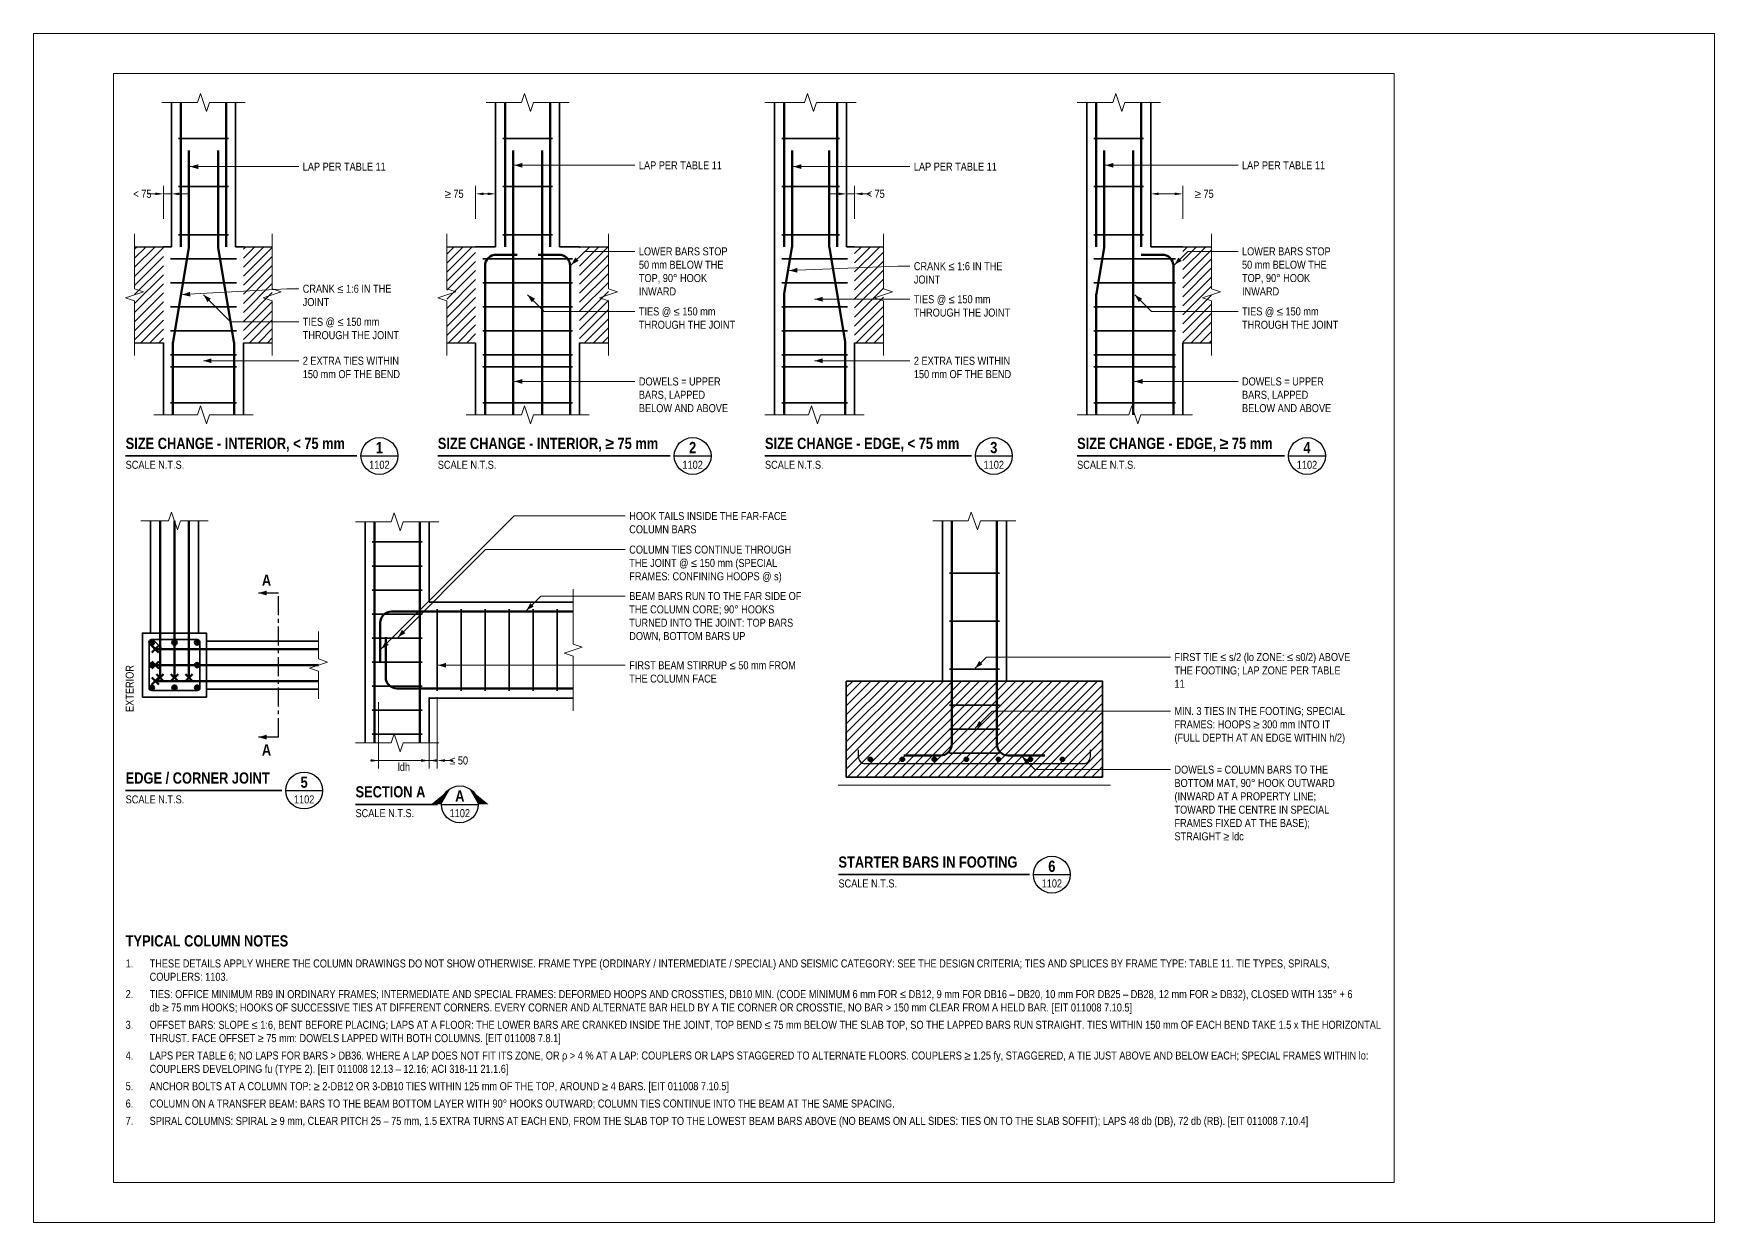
# Model space of a CAD drawing. Header units: millimetres. Extents: x 0 to 45000, y 0 to 7425.
# Drawn here: x 11500 to 22000, y 0 to 7425 of the extents above; entities that cross this region are included whole.
import ezdxf
from ezdxf.enums import TextEntityAlignment as Align

# ---------------------------------------------------------------- set-up
doc = ezdxf.new("R2010")
doc.units = ezdxf.units.MM
doc.header["$LTSCALE"] = 3.75
doc.linetypes.add('CENTER', pattern=[50.8, 31.75, -6.35, 6.35, -6.35])
for name, color, linetype, lineweight in [('S-ANNO', 3, 'Continuous', 18), ('S-BREAK', 8, 'Continuous', 18), ('S-CONC', 4, 'Continuous', 35), ('S-CONC-VIS', 5, 'Continuous', 25), ('S-CUTL', 6, 'CENTER', 25), ('S-DET', 7, 'Continuous', 18), ('S-DIMS', 2, 'Continuous', 18), ('S-HATCH', 9, 'Continuous', 13), ('S-LEAN', 7, 'Continuous', 18), ('S-REBR', 1, 'Continuous', 50), ('S-REBR-NF', 252, 'Continuous', 25), ('S-REBR-SEC', 30, 'Continuous', 35), ('S-SYMB', 6, 'Continuous', 25), ('S-TEXT', 7, 'Continuous', 18), ('S-TITLE', 4, 'Continuous', 35)]:
    doc.layers.add(name, color=color, linetype=linetype, lineweight=lineweight)
doc.layers.add('S-SHEET', color=9, linetype='Continuous', lineweight=13, plot=False)
doc.layers.add('S-TB-AREA', color=9, linetype='Continuous', lineweight=13, plot=False)
doc.styles.add('AN', font='ARIALN_0.TTF')
doc.styles.add('ANB', font='ARIALNB_0.TTF')
doc.dimstyles.new('EIT-25', dxfattribs={"dimscale": 25, "dimtxt": 2, "dimasz": 2, "dimexe": 2, "dimexo": 1, "dimgap": 0.6, "dimtad": 1, "dimdec": 0, "dimtxsty": 'AN', "dimcen": 2.5, "dimclrd": 2, "dimclre": 8, "dimclrt": 7, "dimazin": 3, "dimtfac": 1, "dimtmove": 1, "dimatfit": 3, "dimlwd": -1, "dimlwe": -1, "dimarcsym": 0})

# ---------------------------------------------------------------- blocks, each defined once
blk = doc.blocks.new('VT-1102-1', base_point=(23, 186.9))
at = {"layer": 'S-SYMB'}
blk.add_line((81.8, 191.5), (91, 191.5), dxfattribs=at)
blk.add_circle((86.4, 191.5), 4.6, dxfattribs=at)
at = {"layer": 'S-TITLE'}
blk.add_line((23, 191.5), (80.8, 191.5), dxfattribs=at)
at = {"layer": 'S-TEXT'}
for s, height, style, p in [('1', 2.8, 'ANB', (86.4, 193.6)), ('1102', 2, 'AN', (86.4, 189.3))]:
    blk.add_text(s, height=height, dxfattribs=dict(at, style=style)).set_placement(p, align=Align.MIDDLE_CENTER)
at = {"layer": 'S-TEXT', "style": 'AN'}
blk.add_text('SCALE N.T.S.', height=2, dxfattribs=at).set_placement((23, 190.3), align=Align.TOP_LEFT)
at = {"layer": 'S-TITLE', "style": 'ANB'}
blk.add_text('SIZE CHANGE - INTERIOR, < 75 mm', height=2.8, dxfattribs=at).set_placement((23, 192.4), align=Align.BOTTOM_LEFT)
blk = doc.blocks.new('VT-1102-2', base_point=(101, 186.9))
at = {"layer": 'S-SYMB'}
blk.add_line((160.08, 191.5), (169.28, 191.5), dxfattribs=at)
blk.add_circle((164.68, 191.5), 4.6, dxfattribs=at)
at = {"layer": 'S-TITLE'}
blk.add_line((101, 191.5), (159.08, 191.5), dxfattribs=at)
at = {"layer": 'S-TEXT'}
for s, height, style, p in [('2', 2.8, 'ANB', (164.68, 193.6)), ('1102', 2, 'AN', (164.68, 189.3))]:
    blk.add_text(s, height=height, dxfattribs=dict(at, style=style)).set_placement(p, align=Align.MIDDLE_CENTER)
at = {"layer": 'S-TEXT', "style": 'AN'}
blk.add_text('SCALE N.T.S.', height=2, dxfattribs=at).set_placement((101, 190.3), align=Align.TOP_LEFT)
at = {"layer": 'S-TITLE', "style": 'ANB'}
blk.add_text('SIZE CHANGE - INTERIOR, ≥ 75 mm', height=2.8, dxfattribs=at).set_placement((101, 192.4), align=Align.BOTTOM_LEFT)
blk = doc.blocks.new('VT-1102-3', base_point=(182.77, 186.9))
at = {"layer": 'S-SYMB'}
blk.add_line((235.34, 191.5), (244.54, 191.5), dxfattribs=at)
blk.add_circle((239.94, 191.5), 4.6, dxfattribs=at)
at = {"layer": 'S-TITLE'}
blk.add_line((182.77, 191.5), (234.34, 191.5), dxfattribs=at)
at = {"layer": 'S-TEXT'}
for s, height, style, p in [('3', 2.8, 'ANB', (239.94, 193.6)), ('1102', 2, 'AN', (239.94, 189.3))]:
    blk.add_text(s, height=height, dxfattribs=dict(at, style=style)).set_placement(p, align=Align.MIDDLE_CENTER)
at = {"layer": 'S-TEXT', "style": 'AN'}
blk.add_text('SCALE N.T.S.', height=2, dxfattribs=at).set_placement((182.77, 190.3), align=Align.TOP_LEFT)
at = {"layer": 'S-TITLE', "style": 'ANB'}
blk.add_text('SIZE CHANGE - EDGE, < 75 mm', height=2.8, dxfattribs=at).set_placement((182.77, 192.4), align=Align.BOTTOM_LEFT)
blk = doc.blocks.new('VT-1102-4', base_point=(260.77, 186.9))
at = {"layer": 'S-SYMB'}
blk.add_line((313.61, 191.5), (322.81, 191.5), dxfattribs=at)
blk.add_circle((318.21, 191.5), 4.6, dxfattribs=at)
at = {"layer": 'S-TITLE'}
blk.add_line((260.77, 191.5), (312.61, 191.5), dxfattribs=at)
at = {"layer": 'S-TEXT'}
for s, height, style, p in [('4', 2.8, 'ANB', (318.21, 193.6)), ('1102', 2, 'AN', (318.21, 189.3))]:
    blk.add_text(s, height=height, dxfattribs=dict(at, style=style)).set_placement(p, align=Align.MIDDLE_CENTER)
at = {"layer": 'S-TEXT', "style": 'AN'}
blk.add_text('SCALE N.T.S.', height=2, dxfattribs=at).set_placement((260.77, 190.3), align=Align.TOP_LEFT)
at = {"layer": 'S-TITLE', "style": 'ANB'}
blk.add_text('SIZE CHANGE - EDGE, ≥ 75 mm', height=2.8, dxfattribs=at).set_placement((260.77, 192.4), align=Align.BOTTOM_LEFT)
blk = doc.blocks.new('DET-1102-5', base_point=(-105, -20384))
at = {"layer": 'S-REBR'}
h = blk.add_hatch(color=256, dxfattribs=at)
h.dxf.hatch_style = 1
edge = h.paths.add_edge_path()
edge.add_arc((59, -19659), 13.8, 0, 360)
h = blk.add_hatch(color=256, dxfattribs=at)
h.dxf.hatch_style = 1
edge = h.paths.add_edge_path()
edge.add_arc((200, -19659), 13.8, 0, 360)
h = blk.add_hatch(color=256, dxfattribs=at)
h.dxf.hatch_style = 1
edge = h.paths.add_edge_path()
edge.add_arc((341, -19659), 13.8, 0, 360)
h = blk.add_hatch(color=256, dxfattribs=at)
h.dxf.hatch_style = 1
edge = h.paths.add_edge_path()
edge.add_arc((59, -19800), 13.8, 0, 360)
h = blk.add_hatch(color=256, dxfattribs=at)
h.dxf.hatch_style = 1
edge = h.paths.add_edge_path()
edge.add_arc((341, -19800), 13.8, 0, 360)
h = blk.add_hatch(color=256, dxfattribs=at)
h.dxf.hatch_style = 1
edge = h.paths.add_edge_path()
edge.add_arc((59, -19941), 13.8, 0, 360)
h = blk.add_hatch(color=256, dxfattribs=at)
h.dxf.hatch_style = 1
edge = h.paths.add_edge_path()
edge.add_arc((200, -19941), 13.8, 0, 360)
h = blk.add_hatch(color=256, dxfattribs=at)
h.dxf.hatch_style = 1
edge = h.paths.add_edge_path()
edge.add_arc((341, -19941), 13.8, 0, 360)
at = {"layer": 'S-BREAK', "flags": 128}
for points in [[(-10, -18900), (162, -18900), (181, -18844), (219, -18956), (238, -18900), (410, -18900)], [(1100, -20010), (1100, -19838), (1044, -19819), (1156, -19781), (1100, -19762), (1100, -19590)]]:
    blk.add_lwpolyline(points, dxfattribs=at)
at = {"layer": 'S-CONC'}
for p, q in [((50, -19600), (50, -18900)), ((350, -19600), (350, -18900)), ((400, -19650), (1100, -19650)), ((400, -19950), (1100, -19950))]:
    blk.add_line(p, q, dxfattribs=at)
at = {"layer": 'S-CONC', "flags": 128}
blk.add_lwpolyline([(0, -20000), (400, -20000), (400, -19600), (0, -19600)], close=True, dxfattribs=at)
at = {"layer": 'S-CUTL'}
blk.add_line((850, -20250), (850, -19350), dxfattribs=at)
at = {"layer": 'S-REBR'}
for p, q in [((59, -19722), (103, -19678)), ((59, -19678), (103, -19722)), ((59, -19822), (103, -19778)), ((59, -19778), (103, -19822)), ((59, -19922), (103, -19878)), ((59, -19878), (103, -19922)), ((88, -19901), (132, -19857)), ((88, -19857), (132, -19901)), ((178, -19901), (222, -19857)), ((178, -19857), (222, -19901)), ((268, -19901), (312, -19857)), ((268, -19857), (312, -19901))]:
    blk.add_line(p, q, dxfattribs=at)
at = {"layer": 'S-REBR', "flags": 128}
for points in [[(110, -18900), (110, -19879)], [(200, -18900), (200, -19879)], [(290, -18900), (290, -19879)], [(1100, -19700), (81, -19700)], [(1100, -19800), (81, -19800)], [(1100, -19900), (81, -19900)]]:
    blk.add_lwpolyline(points, dxfattribs=at)
at = {"layer": 'S-REBR'}
for centre in [(59, -19659), (200, -19659), (341, -19659), (59, -19800), (341, -19800), (59, -19941), (200, -19941), (341, -19941)]:
    blk.add_circle(centre, 13.8, dxfattribs=at)
at = {"layer": 'S-REBR-SEC', "flags": 128}
blk.add_lwpolyline([(124, -19698), (72, -19646, 0.668179), (41, -19659), (41, -19941, 0.414214), (59, -19959), (341, -19959, 0.414214), (359, -19941), (359, -19659, 0.414214), (341, -19641), (59, -19641, 0.668179), (46, -19672), (98, -19724)], format="xyb", dxfattribs=at)
at = {"layer": 'S-SYMB'}
for p, q in [((850, -19350), (725, -19350)), ((850, -20250), (725, -20250))]:
    blk.add_line(p, q, dxfattribs=at)
for points in [[(725, -19350), (775, -19365), (775, -19335)], [(725, -20250), (775, -20265), (775, -20235)]]:
    blk.add_solid(points, dxfattribs=at)
at = {"layer": 'S-TEXT', "style": 'ANB'}
for p in [(775, -19270), (775, -20330)]:
    blk.add_text('A', height=70, dxfattribs=at).set_placement(p, align=Align.MIDDLE_CENTER)
at = {"layer": 'S-TEXT', "style": 'AN'}
blk.add_text('EXTERIOR', height=50, rotation=90, dxfattribs=at).set_placement((-80, -19800), align=Align.MIDDLE_RIGHT)
blk = doc.blocks.new('VT-1102-5', base_point=(23, 103.28))
at = {"layer": 'S-SYMB'}
blk.add_line((63, 107.88), (72.2, 107.88), dxfattribs=at)
blk.add_circle((67.6, 107.88), 4.6, dxfattribs=at)
at = {"layer": 'S-TITLE'}
blk.add_line((23, 107.88), (62, 107.88), dxfattribs=at)
at = {"layer": 'S-TEXT'}
for s, height, style, p in [('5', 2.8, 'ANB', (67.6, 109.98)), ('1102', 2, 'AN', (67.6, 105.68))]:
    blk.add_text(s, height=height, dxfattribs=dict(at, style=style)).set_placement(p, align=Align.MIDDLE_CENTER)
at = {"layer": 'S-TEXT', "style": 'AN'}
blk.add_text('SCALE N.T.S.', height=2, dxfattribs=at).set_placement((23, 106.68), align=Align.TOP_LEFT)
at = {"layer": 'S-TITLE', "style": 'ANB'}
blk.add_text('EDGE / CORNER JOINT', height=2.8, dxfattribs=at).set_placement((23, 108.78), align=Align.BOTTOM_LEFT)
blk = doc.blocks.new('VT-1102-A', base_point=(80.45, 99.85))
at = {"layer": 'S-SYMB'}
blk.add_line((101.91, 104.45), (111.11, 104.45), dxfattribs=at)
blk.add_circle((106.51, 104.45), 4.6, dxfattribs=at)
for points in [[(101.91, 104.45), (99.31, 104.45), (104.21, 108.45)], [(111.11, 104.45), (113.71, 104.45), (108.81, 108.45)]]:
    blk.add_solid(points, dxfattribs=at)
at = {"layer": 'S-TITLE'}
blk.add_line((80.45, 104.45), (100.91, 104.45), dxfattribs=at)
at = {"layer": 'S-TEXT'}
for s, height, style, p in [('A', 2.8, 'ANB', (106.51, 106.55)), ('1102', 2, 'AN', (106.51, 102.25))]:
    blk.add_text(s, height=height, dxfattribs=dict(at, style=style)).set_placement(p, align=Align.MIDDLE_CENTER)
at = {"layer": 'S-TEXT', "style": 'AN'}
blk.add_text('SCALE N.T.S.', height=2, dxfattribs=at).set_placement((80.45, 103.25), align=Align.TOP_LEFT)
at = {"layer": 'S-TITLE', "style": 'ANB'}
blk.add_text('SECTION A', height=2.8, dxfattribs=at).set_placement((80.45, 105.35), align=Align.BOTTOM_LEFT)
blk = doc.blocks.new('DET-1102-6', base_point=(17950, -21009))
at = {"layer": 'S-HATCH'}
h = blk.add_hatch(dxfattribs=at)
h.set_pattern_fill('ANSI31', color=256, scale=12.59843)
h.paths.add_polyline_path([(18000, -20600), (19600, -20600), (19600, -20000), (18000, -20000)])
at = {"layer": 'S-REBR-NF'}
h = blk.add_hatch(color=256, dxfattribs=at)
h.dxf.hatch_style = 1
edge = h.paths.add_edge_path()
edge.add_arc((18150, -20489), 13.8, 0, 360)
h = blk.add_hatch(color=256, dxfattribs=at)
h.dxf.hatch_style = 1
edge = h.paths.add_edge_path()
edge.add_arc((18350, -20489), 13.8, 0, 360)
h = blk.add_hatch(color=256, dxfattribs=at)
h.dxf.hatch_style = 1
edge = h.paths.add_edge_path()
edge.add_arc((18550, -20489), 13.8, 0, 360)
h = blk.add_hatch(color=256, dxfattribs=at)
h.dxf.hatch_style = 1
edge = h.paths.add_edge_path()
edge.add_arc((18750, -20489), 13.8, 0, 360)
h = blk.add_hatch(color=256, dxfattribs=at)
h.dxf.hatch_style = 1
edge = h.paths.add_edge_path()
edge.add_arc((18950, -20489), 13.8, 0, 360)
h = blk.add_hatch(color=256, dxfattribs=at)
h.dxf.hatch_style = 1
edge = h.paths.add_edge_path()
edge.add_arc((19150, -20489), 13.8, 0, 360)
h = blk.add_hatch(color=256, dxfattribs=at)
h.dxf.hatch_style = 1
edge = h.paths.add_edge_path()
edge.add_arc((19350, -20489), 13.8, 0, 360)
at = {"layer": 'S-ANNO', "flags": 128}
for points in [[(18805, -19920), (18875, -19850), (19950, -19850), (20025, -19850)], [(18805, -20295), (18912, -20188), (19950, -20188), (20025, -20188)], [(19098, -20472), (19178, -20552), (19950, -20552), (20025, -20552)]]:
    blk.add_lwpolyline(points, dxfattribs=at)
at = {"layer": 'S-ANNO'}
for points in [[(18805, -19920), (18851, -19895), (18830, -19874)], [(18805, -20295), (18851, -20270), (18830, -20249)], [(19098, -20472), (19123, -20518), (19144, -20497)]]:
    blk.add_solid(points, dxfattribs=at)
at = {"layer": 'S-BREAK', "flags": 128}
blk.add_lwpolyline([(18540, -19000), (18762, -19000), (18781, -18944), (18819, -19056), (18838, -19000), (19060, -19000)], dxfattribs=at)
at = {"layer": 'S-CONC'}
for p, q in [((18600, -20000), (18600, -19000)), ((19000, -20000), (19000, -19000)), ((18000, -20000), (18600, -20000)), ((18000, -20600), (18000, -20000)), ((19000, -20000), (19600, -20000))]:
    blk.add_line(p, q, dxfattribs=at)
at = {"layer": 'S-CONC', "flags": 128}
blk.add_lwpolyline([(18000, -20600), (19600, -20600), (19600, -20000), (18600, -20000)], dxfattribs=at)
at = {"layer": 'S-LEAN', "flags": 128}
blk.add_lwpolyline([(17950, -20650), (19650, -20650)], dxfattribs=at)
at = {"layer": 'S-REBR', "flags": 128}
for points in [[(18659, -19000), (18659, -20395, -0.414214), (18589, -20465), (18359, -20465)], [(18941, -19000), (18941, -20395, 0.414214), (19011, -20465), (19241, -20465)]]:
    blk.add_lwpolyline(points, format="xyb", dxfattribs=at)
at = {"layer": 'S-REBR-NF', "flags": 128}
blk.add_lwpolyline([(18075, -20430), (18075, -20472, 0.414214), (18118, -20515), (19482, -20515, 0.414214), (19525, -20472), (19525, -20430)], format="xyb", dxfattribs=at)
at = {"layer": 'S-REBR-NF'}
for centre in [(18150, -20489), (18350, -20489), (18550, -20489), (18750, -20489), (18950, -20489), (19150, -20489), (19350, -20489)]:
    blk.add_circle(centre, 13.8, dxfattribs=at)
at = {"layer": 'S-REBR-SEC'}
for p, q in [((18644, -19325), (18956, -19325)), ((18644, -19625), (18956, -19625)), ((18644, -19925), (18956, -19925)), ((18644, -20150), (18956, -20150)), ((18644, -20300), (18956, -20300)), ((18644, -20450), (18956, -20450))]:
    blk.add_line(p, q, dxfattribs=at)
at = {"layer": 'S-TEXT', "char_height": 50, "attachment_point": 1, "style": 'AN'}
for s, insert, width in [('FIRST TIE ≤ s/2 (lo ZONE: ≤ s0/2) ABOVE\\PTHE FOOTING; LAP ZONE PER TABLE\\P11', (20050, -19825), 1154.94), ('MIN. 3 TIES IN THE FOOTING; SPECIAL\\PFRAMES: HOOPS ≥ 300 mm INTO IT\\P(FULL DEPTH AT AN EDGE WITHIN h/2)', (20050, -20162), 1121.42), ('DOWELS = COLUMN BARS TO THE\\PBOTTOM MAT, 90° HOOK OUTWARD\\P(INWARD AT A PROPERTY LINE;\\PTOWARD THE CENTRE IN SPECIAL\\PFRAMES FIXED AT THE BASE);\\PSTRAIGHT ≥ ldc', (20050, -20528), 1054.34)]:
    blk.add_mtext(s, dxfattribs=dict(at, insert=insert, width=width))
blk = doc.blocks.new('VT-1102-6', base_point=(201.1, 82.28))
at = {"layer": 'S-SYMB'}
blk.add_line((249.82, 86.88), (259.02, 86.88), dxfattribs=at)
blk.add_circle((254.42, 86.88), 4.6, dxfattribs=at)
at = {"layer": 'S-TITLE'}
blk.add_line((201.1, 86.88), (248.82, 86.88), dxfattribs=at)
at = {"layer": 'S-TEXT'}
for s, height, style, p in [('6', 2.8, 'ANB', (254.42, 88.98)), ('1102', 2, 'AN', (254.42, 84.68))]:
    blk.add_text(s, height=height, dxfattribs=dict(at, style=style)).set_placement(p, align=Align.MIDDLE_CENTER)
at = {"layer": 'S-TEXT', "style": 'AN'}
blk.add_text('SCALE N.T.S.', height=2, dxfattribs=at).set_placement((201.1, 85.68), align=Align.TOP_LEFT)
at = {"layer": 'S-TITLE', "style": 'ANB'}
blk.add_text('STARTER BARS IN FOOTING', height=2.8, dxfattribs=at).set_placement((201.1, 87.78), align=Align.BOTTOM_LEFT)
blk = doc.blocks.new('NOTES-1102-1', base_point=(23, 23.75))
at = {"layer": 'S-TEXT', "style": 'AN'}
for s, p in [('1.', (23, 63.08)), ('THESE DETAILS APPLY WHERE THE COLUMN DRAWINGS DO NOT SHOW OTHERWISE. FRAME TYPE (ORDINARY / INTERMEDIATE / SPECIAL) AND SEISMIC CATEGORY: SEE THE DESIGN CRITERIA; TIES AND SPLICES BY FRAME TYPE: TABLE 11. TIE TYPES, SPIRALS,', (29, 63.08)), ('COUPLERS: 1103.', (29, 59.75)), ('2.', (23, 55.42)), ('TIES: OFFICE MINIMUM RB9 IN ORDINARY FRAMES; INTERMEDIATE AND SPECIAL FRAMES: DEFORMED HOOPS AND CROSSTIES, DB10 MIN. (CODE MINIMUM 6 mm FOR ≤ DB12, 9 mm FOR DB16 – DB20, 10 mm FOR DB25 – DB28, 12 mm FOR ≥ DB32), CLOSED WITH 135° + 6', (29, 55.42)), ('db ≥ 75 mm HOOKS; HOOKS OF SUCCESSIVE TIES AT DIFFERENT CORNERS. EVERY CORNER AND ALTERNATE BAR HELD BY A TIE CORNER OR CROSSTIE, NO BAR > 150 mm CLEAR FROM A HELD BAR. [EIT 011008 7.10.5]', (29, 52.08)), ('3.', (23, 47.75)), ('THRUST. FACE OFFSET ≥ 75 mm: DOWELS LAPPED WITH BOTH COLUMNS. [EIT 011008 7.8.1]', (29, 44.42)), ('OFFSET BARS: SLOPE ≤ 1:6, BENT BEFORE PLACING; LAPS AT A FLOOR: THE LOWER BARS ARE CRANKED INSIDE THE JOINT, TOP BEND ≤ 75 mm BELOW THE SLAB TOP, SO THE LAPPED BARS RUN STRAIGHT. TIES WITHIN 150 mm OF EACH BEND TAKE 1.5 x THE HORIZONTAL', (29, 47.75)), ('4.', (23, 40.08)), ('LAPS PER TABLE 6; NO LAPS FOR BARS > DB36. WHERE A LAP DOES NOT FIT ITS ZONE, OR ρ > 4 % AT A LAP: COUPLERS OR LAPS STAGGERED TO ALTERNATE FLOORS. COUPLERS ≥ 1.25 fy, STAGGERED, A TIE JUST ABOVE AND BELOW EACH; SPECIAL FRAMES WITHIN lo:', (29, 40.08)), ('COUPLERS DEVELOPING fu (TYPE 2). [EIT 011008 12.13 – 12.16; ACI 318-11 21.1.6]', (29, 36.75)), ('5.', (23, 32.42)), ('ANCHOR BOLTS AT A COLUMN TOP: ≥ 2-DB12 OR 3-DB10 TIES WITHIN 125 mm OF THE TOP, AROUND ≥ 4 BARS. [EIT 011008 7.10.5]', (29, 32.42)), ('6.', (23, 28.08)), ('COLUMN ON A TRANSFER BEAM: BARS TO THE BEAM BOTTOM LAYER WITH 90° HOOKS OUTWARD; COLUMN TIES CONTINUE INTO THE BEAM AT THE SAME SPACING.', (29, 28.08)), ('7.', (23, 23.75)), ('SPIRAL COLUMNS: SPIRAL ≥ 9 mm, CLEAR PITCH 25 – 75 mm, 1.5 EXTRA TURNS AT EACH END, FROM THE SLAB TOP TO THE LOWEST BEAM BARS ABOVE (NO BEAMS ON ALL SIDES: TIES ON TO THE SLAB SOFFIT); LAPS 48 db (DB), 72 db (RB). [EIT 011008 7.10.4]', (29, 23.75))]:
    blk.add_text(s, height=2, dxfattribs=at).set_placement(p, align=Align.BOTTOM_LEFT)
at = {"layer": 'S-TITLE', "style": 'ANB'}
blk.add_text('TYPICAL COLUMN NOTES', height=2.8, dxfattribs=at).set_placement((23, 68.08), align=Align.BOTTOM_LEFT)
blk = doc.blocks.new('DET-1102-1', base_point=(-236.2, -13106.2))
at = {"layer": 'S-HATCH'}
h = blk.add_hatch(dxfattribs=at)
h.set_pattern_fill('ANSI31', color=256, scale=12.5984)
h.paths.add_polyline_path([(-180, -12600), (0, -12600), (0, -12000), (-180, -12000)])
h = blk.add_hatch(dxfattribs=at)
h.set_pattern_fill('ANSI31', color=256, scale=12.5984)
h.paths.add_polyline_path([(500, -12600), (680, -12600), (680, -12000), (500, -12000)])
at = {"layer": 'S-ANNO', "flags": 128}
for points in [[(166.8, -11500), (770, -11500), (845, -11500)], [(116.7, -12299.6), (770, -12262.5), (845, -12262.5)], [(250, -12300), (419.2, -12469.2), (770, -12469.2), (845, -12469.2)], [(250, -12712.5), (770, -12712.5), (845, -12712.5)]]:
    blk.add_lwpolyline(points, dxfattribs=at)
at = {"layer": 'S-ANNO'}
for points in [[(166.8, -11500), (216.8, -11515), (216.8, -11485)], [(116.7, -12299.6), (167.5, -12311.7), (165.8, -12281.8)], [(250, -12300), (274.7, -12346), (296, -12324.7)], [(250, -12712.5), (300, -12727.5), (300, -12697.5)]]:
    blk.add_solid(points, dxfattribs=at)
at = {"layer": 'S-BREAK', "flags": 128}
for points in [[(-10, -11100), (212.5, -11100), (231.2, -11043.8), (268.8, -11156.2), (287.5, -11100), (510, -11100)], [(-180, -12680), (-180, -12337.5), (-236.2, -12318.8), (-123.8, -12281.2), (-180, -12262.5), (-180, -11920)], [(680, -12680), (680, -12337.5), (623.8, -12318.8), (736.2, -12281.2), (680, -12262.5), (680, -11920)], [(-60, -13050), (212.5, -13050), (231.2, -12993.8), (268.8, -13106.2), (287.5, -13050), (560, -13050)]]:
    blk.add_lwpolyline(points, dxfattribs=at)
at = {"layer": 'S-CONC'}
for p, q in [((50, -12000), (50, -11100)), ((450, -12000), (450, -11100)), ((0, -12000), (50, -12000)), ((450, -12000), (500, -12000)), ((0, -13050), (0, -12600)), ((500, -13050), (500, -12600))]:
    blk.add_line(p, q, dxfattribs=at)
at = {"layer": 'S-CONC-VIS'}
for p, q in [((-180, -12000), (0, -12000)), ((500, -12000), (680, -12000)), ((-180, -12600), (0, -12600)), ((500, -12600), (680, -12600))]:
    blk.add_line(p, q, dxfattribs=at)
at = {"layer": 'S-REBR', "flags": 128}
for points in [[(109, -12000), (109, -11100)], [(391, -12000), (391, -11100)]]:
    blk.add_lwpolyline(points, dxfattribs=at)
for points in [[(59, -13050), (59, -12605.8, -0.0413106), (60, -12594.3), (158, -12005.7, 0.0413106), (159, -11994.2), (159, -11400)], [(441, -13050), (441, -12605.8, 0.0413106), (440, -12594.3), (342, -12005.7, -0.0413106), (341, -11994.2), (341, -11400)]]:
    blk.add_lwpolyline(points, format="xyb", dxfattribs=at)
at = {"layer": 'S-REBR-SEC'}
for p, q in [((94.5, -11325), (405.5, -11325)), ((94.5, -11625), (405.5, -11625)), ((94.5, -11925), (405.5, -11925)), ((44.5, -12075), (455.5, -12075)), ((44.5, -12225), (455.5, -12225)), ((44.5, -12375), (455.5, -12375)), ((44.5, -12525), (455.5, -12525)), ((44.5, -12675), (455.5, -12675)), ((44.5, -12750), (455.5, -12750)), ((44.5, -12975), (455.5, -12975))]:
    blk.add_line(p, q, dxfattribs=at)
at = {"layer": 'S-TEXT', "char_height": 50, "attachment_point": 1, "style": 'AN'}
for s, insert, width in [('LAP PER TABLE 11', (870, -11475), 552.186), ('CRANK ≤ 1:6 IN THE\\PJOINT', (870, -12237.5), 588.544), ('TIES @ ≤ 150 mm\\PTHROUGH THE JOINT', (870, -12444.2), 637.919), ('2 EXTRA TIES WITHIN\\P150 mm OF THE BEND', (870, -12687.5), 644.694)]:
    blk.add_mtext(s, dxfattribs=dict(at, insert=insert, width=width))
at = {"layer": 'S-DIMS'}
blk.add_linear_dim(base=(0, -11670), p1=(0, -11850), p2=(50, -11850), location=(-131.5, -11670), text='< 75', dimstyle='EIT-25', override={"dimtmove": 2}, dxfattribs=at).render()
blk = doc.blocks.new('DET-1102-2', base_point=(3763.8, -13106.2))
at = {"layer": 'S-HATCH'}
h = blk.add_hatch(dxfattribs=at)
h.set_pattern_fill('ANSI31', color=256, scale=12.5984)
h.paths.add_polyline_path([(3820, -12600), (4000, -12600), (4000, -12000), (3820, -12000)])
h = blk.add_hatch(dxfattribs=at)
h.set_pattern_fill('ANSI31', color=256, scale=12.5984)
h.paths.add_polyline_path([(4650, -12600), (4830, -12600), (4830, -12000), (4650, -12000)])
at = {"layer": 'S-ANNO', "flags": 128}
for points in [[(4241.8, -11491.7), (4920, -11491.7), (4995, -11491.7)], [(4597.9, -12113.1), (4681.8, -12029.2), (4920, -12029.2), (4995, -12029.2)], [(4325, -12300), (4429.2, -12404.2), (4920, -12404.2), (4995, -12404.2)], [(4241.8, -12841.7), (4920, -12841.7), (4995, -12841.7)]]:
    blk.add_lwpolyline(points, dxfattribs=at)
at = {"layer": 'S-ANNO'}
for points in [[(4241.8, -11491.7), (4291.8, -11506.7), (4291.8, -11476.7)], [(4597.9, -12113.1), (4643.9, -12088.4), (4622.6, -12067.1)], [(4325, -12300), (4349.7, -12346), (4371, -12324.7)], [(4241.8, -12841.7), (4291.8, -12856.7), (4291.8, -12826.7)]]:
    blk.add_solid(points, dxfattribs=at)
at = {"layer": 'S-BREAK', "flags": 128}
for points in [[(4065, -11100), (4287.5, -11100), (4306.2, -11043.8), (4343.8, -11156.2), (4362.5, -11100), (4585, -11100)], [(3820, -12680), (3820, -12337.5), (3763.8, -12318.8), (3876.2, -12281.2), (3820, -12262.5), (3820, -11920)], [(4830, -12680), (4830, -12337.5), (4773.8, -12318.8), (4886.2, -12281.2), (4830, -12262.5), (4830, -11920)], [(3940, -13050), (4287.5, -13050), (4306.2, -12993.8), (4343.8, -13106.2), (4362.5, -13050), (4710, -13050)]]:
    blk.add_lwpolyline(points, dxfattribs=at)
at = {"layer": 'S-CONC'}
for p, q in [((4125, -12000), (4125, -11100)), ((4525, -12000), (4525, -11100)), ((4000, -12000), (4125, -12000)), ((4525, -12000), (4650, -12000)), ((4000, -13050), (4000, -12600)), ((4650, -13050), (4650, -12600))]:
    blk.add_line(p, q, dxfattribs=at)
at = {"layer": 'S-CONC-VIS'}
for p, q in [((3820, -12000), (4000, -12000)), ((4650, -12000), (4830, -12000)), ((3820, -12600), (4000, -12600)), ((4650, -12600), (4830, -12600))]:
    blk.add_line(p, q, dxfattribs=at)
at = {"layer": 'S-REBR', "flags": 128}
for points in [[(4184, -12000), (4184, -11100)], [(4466, -12000), (4466, -11100)], [(4234, -13050), (4234, -11400)], [(4416, -13050), (4416, -11400)]]:
    blk.add_lwpolyline(points, dxfattribs=at)
for points in [[(4059, -13050), (4059, -12120, -0.4142136), (4129, -12050), (4259, -12050)], [(4591, -13050), (4591, -12120, 0.4142136), (4521, -12050), (4391, -12050)]]:
    blk.add_lwpolyline(points, format="xyb", dxfattribs=at)
at = {"layer": 'S-REBR-SEC'}
for p, q in [((4169.5, -11325), (4480.5, -11325)), ((4169.5, -11625), (4480.5, -11625)), ((4169.5, -11925), (4480.5, -11925)), ((4044.5, -12075), (4605.5, -12075)), ((4044.5, -12225), (4605.5, -12225)), ((4044.5, -12375), (4605.5, -12375)), ((4044.5, -12525), (4605.5, -12525)), ((4044.5, -12675), (4605.5, -12675)), ((4044.5, -12750), (4605.5, -12750)), ((4044.5, -12975), (4605.5, -12975))]:
    blk.add_line(p, q, dxfattribs=at)
at = {"layer": 'S-TEXT', "char_height": 50, "attachment_point": 1, "style": 'AN'}
for s, insert, width in [('LAP PER TABLE 11', (5020, -11466.7), 552.186), ('LOWER BARS STOP\\P50 mm BELOW THE\\PTOP, 90° HOOK\\PINWARD', (5020, -12004.2), 588.437), ('TIES @ ≤ 150 mm\\PTHROUGH THE JOINT', (5020, -12379.2), 637.919), ('DOWELS = UPPER\\PBARS, LAPPED\\PBELOW AND ABOVE', (5020, -12816.7), 591.771)]:
    blk.add_mtext(s, dxfattribs=dict(at, insert=insert, width=width))
at = {"layer": 'S-DIMS'}
blk.add_linear_dim(base=(4000, -11670), p1=(4000, -11850), p2=(4125, -11850), location=(3866, -11670), text='≥ 75', dimstyle='EIT-25', override={"dimtmove": 2}, dxfattribs=at).render()
blk = doc.blocks.new('DET-1102-3', base_point=(7940, -13106.2))
at = {"layer": 'S-HATCH'}
h = blk.add_hatch(dxfattribs=at)
h.set_pattern_fill('ANSI31', color=256, scale=12.5984)
h.paths.add_polyline_path([(8500, -12600), (8680, -12600), (8680, -12000), (8500, -12000)])
at = {"layer": 'S-ANNO', "flags": 128}
for points in [[(8116.8, -11500), (8770, -11500), (8845, -11500)], [(8091.7, -12149.7), (8770, -12121.7), (8845, -12121.7)], [(8250, -12328.3), (8770, -12328.3), (8845, -12328.3)], [(8250, -12712.5), (8770, -12712.5), (8845, -12712.5)]]:
    blk.add_lwpolyline(points, dxfattribs=at)
at = {"layer": 'S-ANNO'}
for points in [[(8116.8, -11500), (8166.8, -11515), (8166.8, -11485)], [(8091.7, -12149.7), (8142.3, -12162.6), (8141.1, -12132.6)], [(8250, -12328.3), (8300, -12343.3), (8300, -12313.3)], [(8250, -12712.5), (8300, -12727.5), (8300, -12697.5)]]:
    blk.add_solid(points, dxfattribs=at)
at = {"layer": 'S-BREAK', "flags": 128}
for points in [[(7940, -11100), (8187.5, -11100), (8206.2, -11043.8), (8243.8, -11156.2), (8262.5, -11100), (8510, -11100)], [(8680, -12680), (8680, -12337.5), (8623.8, -12318.8), (8736.2, -12281.2), (8680, -12262.5), (8680, -11920)], [(7940, -13050), (8212.5, -13050), (8231.2, -12993.8), (8268.8, -13106.2), (8287.5, -13050), (8560, -13050)]]:
    blk.add_lwpolyline(points, dxfattribs=at)
at = {"layer": 'S-CONC'}
for p, q in [((8000, -12000), (8000, -11100)), ((8450, -12000), (8450, -11100)), ((8000, -12600), (8000, -12000)), ((8000, -12000), (8000, -12000)), ((8450, -12000), (8500, -12000)), ((8000, -13050), (8000, -12600)), ((8500, -13050), (8500, -12600))]:
    blk.add_line(p, q, dxfattribs=at)
at = {"layer": 'S-CONC-VIS'}
for p, q in [((8500, -12000), (8680, -12000)), ((8500, -12600), (8680, -12600))]:
    blk.add_line(p, q, dxfattribs=at)
at = {"layer": 'S-REBR', "flags": 128}
for points in [[(8059, -12000), (8059, -11100)], [(8391, -12000), (8391, -11100)]]:
    blk.add_lwpolyline(points, dxfattribs=at)
for points in [[(8059, -13050), (8059, -12305.8, -0.0413106), (8060, -12294.3), (8108, -12005.7, 0.0413106), (8109, -11994.2), (8109, -11400)], [(8441, -13050), (8441, -12605.8, 0.0413106), (8440, -12594.3), (8342, -12005.7, -0.0413106), (8341, -11994.2), (8341, -11400)]]:
    blk.add_lwpolyline(points, format="xyb", dxfattribs=at)
at = {"layer": 'S-REBR-SEC'}
for p, q in [((8044.5, -11325), (8405.5, -11325)), ((8044.5, -11625), (8405.5, -11625)), ((8044.5, -11925), (8405.5, -11925)), ((8044.5, -12075), (8455.5, -12075)), ((8044.5, -12225), (8455.5, -12225)), ((8044.5, -12375), (8455.5, -12375)), ((8044.5, -12525), (8455.5, -12525)), ((8044.5, -12675), (8455.5, -12675)), ((8044.5, -12750), (8455.5, -12750)), ((8044.5, -12975), (8455.5, -12975))]:
    blk.add_line(p, q, dxfattribs=at)
at = {"layer": 'S-TEXT', "char_height": 50, "attachment_point": 1, "style": 'AN'}
for s, insert, width in [('LAP PER TABLE 11', (8870, -11475), 552.186), ('CRANK ≤ 1:6 IN THE\\PJOINT', (8870, -12096.7), 588.544), ('TIES @ ≤ 150 mm\\PTHROUGH THE JOINT', (8870, -12303.3), 637.919), ('2 EXTRA TIES WITHIN\\P150 mm OF THE BEND', (8870, -12687.5), 644.694)]:
    blk.add_mtext(s, dxfattribs=dict(at, insert=insert, width=width))
at = {"layer": 'S-DIMS'}
blk.add_linear_dim(base=(8450, -11670), p1=(8450, -11850), p2=(8500, -11850), location=(8631.5, -11670), text='< 75', dimstyle='EIT-25', override={"dimtmove": 2}, dxfattribs=at).render()
blk = doc.blocks.new('DET-1102-4', base_point=(11940, -13106.2))
at = {"layer": 'S-HATCH'}
h = blk.add_hatch(dxfattribs=at)
h.set_pattern_fill('ANSI31', color=256, scale=12.5984)
h.paths.add_polyline_path([(12600, -12600), (12780, -12600), (12780, -12000), (12600, -12000)])
at = {"layer": 'S-ANNO', "flags": 128}
for points in [[(12116.8, -11491.7), (12870, -11491.7), (12945, -11491.7)], [(12547.9, -12113.1), (12631.8, -12029.2), (12870, -12029.2), (12945, -12029.2)], [(12300, -12300), (12404.2, -12404.2), (12870, -12404.2), (12945, -12404.2)], [(12298.8, -12841.7), (12870, -12841.7), (12945, -12841.7)]]:
    blk.add_lwpolyline(points, dxfattribs=at)
at = {"layer": 'S-ANNO'}
for points in [[(12116.8, -11491.7), (12166.8, -11506.7), (12166.8, -11476.7)], [(12547.9, -12113.1), (12593.9, -12088.4), (12572.6, -12067.1)], [(12300, -12300), (12324.7, -12346), (12346, -12324.7)], [(12298.8, -12841.7), (12348.8, -12856.7), (12348.8, -12826.7)]]:
    blk.add_solid(points, dxfattribs=at)
at = {"layer": 'S-BREAK', "flags": 128}
for points in [[(11940, -11100), (12162.5, -11100), (12181.2, -11043.8), (12218.8, -11156.2), (12237.5, -11100), (12460, -11100)], [(12780, -12680), (12780, -12337.5), (12723.8, -12318.8), (12836.2, -12281.2), (12780, -12262.5), (12780, -11920)], [(11940, -13050), (12262.5, -13050), (12281.2, -12993.8), (12318.8, -13106.2), (12337.5, -13050), (12660, -13050)]]:
    blk.add_lwpolyline(points, dxfattribs=at)
at = {"layer": 'S-CONC'}
for p, q in [((12000, -12000), (12000, -11100)), ((12400, -12000), (12400, -11100)), ((12000, -12600), (12000, -12000)), ((12000, -12000), (12000, -12000)), ((12400, -12000), (12600, -12000)), ((12000, -13050), (12000, -12600)), ((12600, -13050), (12600, -12600))]:
    blk.add_line(p, q, dxfattribs=at)
at = {"layer": 'S-CONC-VIS'}
for p, q in [((12600, -12000), (12780, -12000)), ((12600, -12600), (12780, -12600))]:
    blk.add_line(p, q, dxfattribs=at)
at = {"layer": 'S-REBR', "flags": 128}
for points in [[(12059, -12000), (12059, -11100)], [(12341, -12000), (12341, -11100)], [(12291, -13050), (12291, -11400)]]:
    blk.add_lwpolyline(points, dxfattribs=at)
for points in [[(12059, -13050), (12059, -12305.8, -0.0413106), (12060, -12294.3), (12108, -12005.7, 0.0413106), (12109, -11994.2), (12109, -11400)], [(12541, -13050), (12541, -12120, 0.4142136), (12471, -12050), (12341, -12050)]]:
    blk.add_lwpolyline(points, format="xyb", dxfattribs=at)
at = {"layer": 'S-REBR-SEC'}
for p, q in [((12044.5, -11325), (12355.5, -11325)), ((12044.5, -11625), (12355.5, -11625)), ((12044.5, -11925), (12355.5, -11925)), ((12044.5, -12075), (12555.5, -12075)), ((12044.5, -12225), (12555.5, -12225)), ((12044.5, -12375), (12555.5, -12375)), ((12044.5, -12525), (12555.5, -12525)), ((12044.5, -12675), (12555.5, -12675)), ((12044.5, -12750), (12555.5, -12750)), ((12044.5, -12975), (12555.5, -12975))]:
    blk.add_line(p, q, dxfattribs=at)
at = {"layer": 'S-TEXT', "char_height": 50, "attachment_point": 1, "style": 'AN'}
for s, insert, width in [('LAP PER TABLE 11', (12970, -11466.7), 552.186), ('LOWER BARS STOP\\P50 mm BELOW THE\\PTOP, 90° HOOK\\PINWARD', (12970, -12004.2), 588.437), ('TIES @ ≤ 150 mm\\PTHROUGH THE JOINT', (12970, -12379.2), 637.919), ('DOWELS = UPPER\\PBARS, LAPPED\\PBELOW AND ABOVE', (12970, -12816.7), 591.771)]:
    blk.add_mtext(s, dxfattribs=dict(at, insert=insert, width=width))
at = {"layer": 'S-DIMS'}
blk.add_linear_dim(base=(12400, -11670), p1=(12400, -11850), p2=(12600, -11850), location=(12734, -11670), text='≥ 75', dimstyle='EIT-25', override={"dimtmove": 2}, dxfattribs=at).render()
blk = doc.blocks.new('DET-1102-A', base_point=(3940, -21063.7))
at = {"layer": 'S-ANNO', "flags": 128}
for points in [[(4101.2, -20292.8), (4931.5, -19462.5), (5550, -19462.5), (5625, -19462.5)], [(4205.5, -20219.5), (4752.5, -19672.5), (5550, -19672.5), (5625, -19672.5)], [(5007.2, -20052.8), (5097.5, -19962.5), (5550, -19962.5), (5625, -19962.5)], [(4455.8, -20395), (5550, -20395), (5625, -20395)]]:
    blk.add_lwpolyline(points, dxfattribs=at)
at = {"layer": 'S-ANNO'}
for points in [[(5007.2, -20052.8), (5053.2, -20028), (5032, -20006.8)], [(4101.2, -20292.8), (4147.2, -20268), (4126, -20246.8)], [(4205.5, -20219.5), (4251.4, -20194.8), (4230.2, -20173.6)], [(4455.8, -20395), (4505.8, -20410), (4505.8, -20380)]]:
    blk.add_solid(points, dxfattribs=at)
at = {"layer": 'S-BREAK', "flags": 128}
for points in [[(3940, -19500), (4162.5, -19500), (4181.2, -19443.8), (4218.8, -19556.2), (4237.5, -19500), (4460, -19500)], [(5300, -20680), (5300, -20337.5), (5243.8, -20318.8), (5356.2, -20281.2), (5300, -20262.5), (5300, -19920)], [(3940, -20880), (4162.5, -20880), (4181.2, -20823.8), (4218.8, -20936.2), (4237.5, -20880), (4460, -20880)]]:
    blk.add_lwpolyline(points, dxfattribs=at)
at = {"layer": 'S-CONC'}
for p, q in [((4000, -20880), (4000, -19500)), ((4400, -20000), (4400, -19500)), ((4400, -20000), (5300, -20000)), ((4400, -20880), (4400, -20600)), ((4400, -20600), (5300, -20600))]:
    blk.add_line(p, q, dxfattribs=at)
at = {"layer": 'S-REBR', "flags": 128}
for points in [[(4059, -20880), (4059, -19500)], [(4341, -20880), (4341, -19500)]]:
    blk.add_lwpolyline(points, dxfattribs=at)
for points in [[(5300, -20060), (4164, -20060, 0.4142136), (4094, -20130), (4094, -20380)], [(5300, -20540), (4199, -20540, -0.4142136), (4129, -20470), (4129, -20220)]]:
    blk.add_lwpolyline(points, format="xyb", dxfattribs=at)
at = {"layer": 'S-REBR-SEC'}
for p, q in [((4044.5, -19625), (4355.5, -19625)), ((4044.5, -19775), (4355.5, -19775)), ((4044.5, -19925), (4355.5, -19925)), ((4450, -20555), (4450, -20045)), ((4600, -20555), (4600, -20045)), ((4750, -20555), (4750, -20045)), ((4900, -20555), (4900, -20045)), ((5050, -20555), (5050, -20045)), ((5200, -20555), (5200, -20045)), ((4044.5, -20075), (4355.5, -20075)), ((4044.5, -20225), (4355.5, -20225)), ((4044.5, -20375), (4355.5, -20375)), ((4044.5, -20375), (4355.5, -20375)), ((4044.5, -20525), (4355.5, -20525)), ((4044.5, -20675), (4355.5, -20675)), ((4044.5, -20825), (4355.5, -20825))]:
    blk.add_line(p, q, dxfattribs=at)
at = {"layer": 'S-TEXT', "char_height": 50, "attachment_point": 1, "style": 'AN'}
for s, insert, width in [('HOOK TAILS INSIDE THE FAR-FACE\\PCOLUMN BARS', (5650, -19437.5), 1035.19), ('COLUMN TIES CONTINUE THROUGH\\PTHE JOINT @ ≤ 150 mm (SPECIAL\\PFRAMES: CONFINING HOOPS @ s)', (5650, -19647.5), 1064.773), ('BEAM BARS RUN TO THE FAR SIDE OF\\PTHE COLUMN CORE; 90° HOOKS\\PTURNED INTO THE JOINT: TOP BARS\\PDOWN, BOTTOM BARS UP', (5650, -19937.5), 1131.138), ('FIRST BEAM STIRRUP ≤ 50 mm FROM\\PTHE COLUMN FACE', (5650, -20370), 1094.887)]:
    blk.add_mtext(s, dxfattribs=dict(at, insert=insert, width=width))
at = {"layer": 'S-DIMS'}
blk.add_linear_dim(base=(4400, -20990), p1=(4400, -20570), p2=(4450, -20570), location=(4584, -20990), text='≤ 50', dimstyle='EIT-25', override={"dimtmove": 2}, dxfattribs=at).render()
blk.add_linear_dim(base=(4400, -20990), p1=(4400, -20600), p2=(4084, -20600), text='ldh', dimstyle='EIT-25', dxfattribs=at).render()

msp = doc.modelspace()

# ---------------------------------------------------------------- linework, layer by layer
at = {"layer": 'S-SHEET', "flags": 128}
msp.add_lwpolyline([(11500, 0), (22000, 0), (22000, 7425), (11500, 7425)], close=True, dxfattribs=at)
at = {"layer": 'S-TB-AREA', "flags": 128}
msp.add_lwpolyline([(12000, 250), (20000, 250), (20000, 7175), (12000, 7175)], close=True, dxfattribs=at)

# ---------------------------------------------------------------- block references
at = {"layer": 'S-DET', "zscale": 25}
for name, p in [('DET-1102-1', (12075, 4988)), ('DET-1102-2', (14025, 4988)), ('DET-1102-3', (16069, 4988)), ('DET-1102-4', (18019, 4988)), ('DET-1102-5', (12075, 2897)), ('DET-1102-A', (13511, 2811)), ('DET-1102-6', (16527, 2372))]:
    msp.add_blockref(name, p, dxfattribs=at)
at = {"layer": 'S-TEXT', "xscale": 25, "yscale": 25, "zscale": 25}
for name, p in [('VT-1102-1', (12075, 4672)), ('VT-1102-2', (14025, 4672)), ('VT-1102-3', (16069, 4672)), ('VT-1102-4', (18019, 4672)), ('VT-1102-5', (12075, 2582)), ('VT-1102-A', (13511, 2496)), ('VT-1102-6', (16528, 2057)), ('NOTES-1102-1', (12075, 594))]:
    msp.add_blockref(name, p, dxfattribs=at)

doc.saveas('drawing.dxf')
